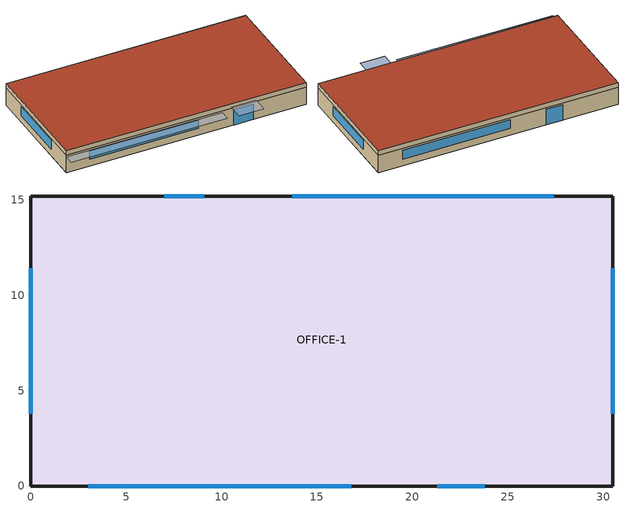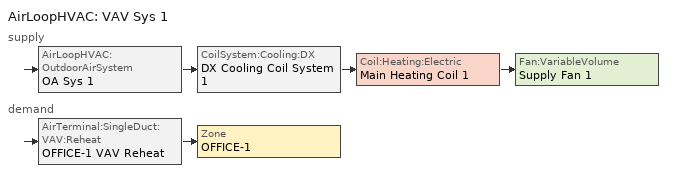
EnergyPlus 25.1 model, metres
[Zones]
OFFICE-1
 floor ground (FLOOR-SLAB-1): 26.8,3.7 30.5,0 0,0 3.7,3.7 z0; 26.8,11.6 26.8,3.7 3.7,3.7 3.7,11.6 z0; 26.8,11.6 3.7,11.6 0,15.2 30.5,15.2 z0; 26.8,11.6 30.5,15.2 30.5,0 26.8,3.7 z0; 3.7,3.7 0,0 0,15.2 3.7,11.6 z0
 wall outside (WALL-1): 0,15.2 0,0 30.5,0 30.5,15.2 0,15.2 z2.4:3; 0,0 30.5,0 30.5,15.2 0,15.2 0,0 z0:2.4
 window (Sgl Grey 3mm): 9.1,15.2 7,15.2 / 21.3,0 23.8,0 z0:2.1
 window (Dbl Clr 3mm/13mm Air): 27.4,15.2 13.7,15.2 / 3,0 16.8,0 / 0,11.4 0,3.8 / 30.5,3.8 30.5,11.4 z0.9:2.1
 roof outside (ROOF-1): 0,15.2 0,0 30.5,0 30.5,15.2 z3
shading: 0,-1.3 0,0 19.8,0 19.8,-1.3 z2.2; 21,-2 21,0 24.1,0 24.1,-2 z2.6
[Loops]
AirLoopHVAC 'VAV Sys 1'
 supply: AirLoopHVAC:OutdoorAirSystem 'OA Sys 1' > CoilSystem:Cooling:DX 'DX Cooling Coil System 1' > Coil:Heating:Electric 'Main Heating Coil 1' > Fan:VariableVolume 'Supply Fan 1'
 demand: AirTerminal:SingleDuct:VAV:Reheat 'OFFICE-1 VAV Reheat' > Zone 'OFFICE-1'
[Building]
Building: Loads convergence tolerance value=0.04; Maximum number of warmup days=25; Minimum number of warmup days=6; North axis=30; Solar distribution=FullExterior; Temperature convergence tolerance value=0.4; Terrain=City
[Site:GroundTemperature:BuildingSurface]
20.03, 20.03, 20.13, 20.3, 20.43, 20.52, 20.62, 20.77, 20.78, 20.55, 20.44, 20.2
[Site:Location]
CHICAGO_IL_USA TMY2-94846: Elevation=190; Latitude=41.78; Longitude=-87.75; Time zone=-6
[SizingPeriod:DesignDay] Barometric pressure=99063; Daylight saving time indicator=No; Humidity condition type=WetBulb; Rain indicator=No; Snow indicator=No; Solar model indicator=ASHRAEClearSky
Name | Daily dry bulb temperature range | Day of month | Day type | Maximum dry bulb temperature | Month | Sky clearness | Wetbulb or dewpoint at maximum dry bulb | Wind direction | Wind speed
CHICAGO_IL_USA Annual Cooling 1% Design Conditions DB/MCWB | 10.7 | 3 | SummerDesignDay | 31.5 | 7 | 1 | 23 | 230 | 5.3
CHICAGO_IL_USA Annual Heating 99% Design Conditions DB | 0 | 8 | WinterDesignDay | -17.3 | 1 | 0 | -17.3 | 270 | 4.9
[Construction]
CLNG-1: MAT-CLNG-1
Dbl Clr 3mm/13mm Air: CLEAR 3MM, AIR 13MM, CLEAR 3MM
FLOOR-SLAB-1: CC03, CP01
INT-WALL-1: GP02, AL21, GP02
ROOF-1: RG01, BR01, IN46, WD01
Sgl Grey 3mm: GREY 3MM
WALL-1: WD01, PW03, IN02, GP01
[Material] Thermal absorptance=0.9
Name | Conductivity | Density | Roughness | Solar absorptance | Specific heat | Thickness | Visible absorptance
BR01 | 0.162 | 1121 | VeryRough | 0.7 | 1464 | 0.0095 | 0.7
CC03 | 1.31 | 2243 | MediumRough | 0.65 | 837 | 0.1016 | 0.65
GP01 | 0.16 | 801 | MediumSmooth | 0.75 | 837 | 0.0127 | 0.75
GP02 | 0.16 | 801 | MediumSmooth | 0.75 | 837 | 0.0159 | 0.75
IN02 | 0.043 | 10 | Rough | 0.75 | 837 | 0.0901 | 0.75
IN46 | 0.023 | 24 | VeryRough | 0.5 | 1590 | 0.0762 | 0.5
PW03 | 0.115 | 545 | MediumSmooth | 0.78 | 1213 | 0.0127 | 0.78
RG01 | 1.442 | 881 | Rough | 0.65 | 1674 | 0.0127 | 0.65
WD01 | 0.115 | 513 | MediumSmooth | 0.78 | 1381 | 0.0191 | 0.78
[Material:AirGap]
AL21: Thermal resistance=0.157
[Material:NoMass] Roughness=Rough
Name | Solar absorptance | Thermal absorptance | Thermal resistance | Visible absorptance
CP01 | 0.75 | 0.9 | 0.367 | 0.75
MAT-CLNG-1 | 0.65 | 0.65 | 0.652259 | 0.65
[WindowMaterial:Gas]
AIR 13MM: Gas type=Air; Thickness=0.0127
[WindowMaterial:Glazing] Back side infrared hemispherical emissivity=0.84; Conductivity=0.9; Front side infrared hemispherical emissivity=0.84; Infrared transmittance at normal incidence=0; Optical data type=SpectralAverage; Thickness=0.003
Name | Back side solar reflectance at normal incidence | Back side visible reflectance at normal incidence | Front side solar reflectance at normal incidence | Front side visible reflectance at normal incidence | Solar transmittance at normal incidence | Visible transmittance at normal incidence
CLEAR 3MM | 0.075 | 0.081 | 0.075 | 0.081 | 0.837 | 0.898
GREY 3MM | 0.061 | 0.061 | 0.061 | 0.061 | 0.626 | 0.611
[AirLoopHVAC]
VAV Sys 1: Design supply air flow rate=2.62868
[AirTerminal:SingleDuct:VAV:Reheat]
OFFICE-1 VAV Reheat: Availability schedule=ReheatCoilAvailSched; Constant minimum air flow fraction=0.1; Convergence tolerance=0.001; Damper heating action=Reverse; Design specification outdoor air object=ZoneMinOARequirements; Maximum air flow rate=2.62868; Maximum hot water or steam flow rate=0; Minimum hot water or steam flow rate=0; Reheat coil=OFFICE-1 Zone Coil; Zone minimum air flow input method=Constant
[AvailabilityManager:Scheduled]
VAV Sys 1 Avail: Schedule=FanAvailSched
[Coil:Cooling:DX:TwoSpeed]
Main Cooling Coil 1: Availability schedule=CoolingCoilAvailSched; Basin heater capacity=200; Basin heater operating schedule=BasinHeaterSched; Basin heater setpoint temperature=2; Condenser type=EvaporativelyCooled; Energy input ratio function of flow fraction curve=PackagedRatedCoolEIRFFlow; Energy input ratio function of temperature curve=VarSpeedCoolEIRFT; High speed gross rated cooling cop=3; High speed gross rated total cooling capacity=59221.4; High speed rated air flow rate=2.62868; High speed rated sensible heat ratio=0.73214; Low speed energy input ratio function of temperature curve=VarSpeedCoolEIRLSFT; Low speed gross rated cooling cop=4.2; Low speed gross rated sensible heat ratio=0.73214; Low speed gross rated total cooling capacity=19738.5; Low speed rated air flow rate=0.87614; Low speed total cooling capacity function of temperature curve=VarSpeedCoolCapLSFT; Part load fraction correlation curve=VarSpeedCyclingPLFFPLR; Total cooling capacity function of flow fraction curve=PackagedRatedCoolCapFFlow; Total cooling capacity function of temperature curve=VarSpeedCoolCapFT; Unit internal static air pressure=450
[Coil:Heating:Electric] Availability schedule=ReheatCoilAvailSched; Efficiency=0.98
Name | Nominal capacity
Main heating Coil 1 | 23806.5
OFFICE-1 Zone Coil | 22229.1
[CoilSystem:Cooling:DX]
DX Cooling Coil System 1: Availability schedule=CoolingCoilAvailSched; Cooling coil=Main Cooling Coil 1
[Controller:OutdoorAir]
OA Controller 1: Economizer control action type=ModulateFlow; Economizer control type=FixedDryBulb; Economizer maximum limit dry bulb temperature=19; Economizer minimum limit dry bulb temperature=4; Lockout type=NoLockout; Maximum outdoor air flow rate=2.62868; Minimum limit type=ProportionalMinimum; Minimum outdoor air flow rate=0.74055; Minimum outdoor air schedule=Min OA Sched
[DesignSpecification:OutdoorAir] Outdoor air flow per person=0.00472; Outdoor air flow per zone floor area=0.000508; Outdoor air method=Sum
Name | Outdoor air flow per zone | Outdoor air schedule
SZ DSOA OFFICE-1 | 0
ZoneMinOARequirements |  | Min OARequirements Sched
[ElectricEquipment]
OFFICE-1 ElecEq 1: Design level=5000; Design level calculation method=EquipmentLevel; Fraction latent=0; Fraction lost=0; Fraction radiant=0.3; Schedule=EQUIP-1; Zone or zonelist or space or spacelist=OFFICE-1
[Fan:VariableVolume]
Supply Fan 1: Availability schedule=FanAvailSched; Fan power coefficient 1=0.00153024; Fan power coefficient 2=0.00520806; Fan power coefficient 3=1.10862; Fan power coefficient 4=-0.116356; Fan power coefficient 5=0; Fan power minimum flow fraction=0.25; Fan power minimum flow rate input method=Fraction; Fan total efficiency=0.7; Maximum flow rate=2.62868; Motor efficiency=0.9; Motor in airstream fraction=1; Pressure rise=600
[Lights]
OFFICE-1 Lights 1: Design level calculation method=LightingLevel; End use subcategory=GeneralLights; Fraction radiant=0.59; Fraction replaceable=0; Fraction visible=0.2; Lighting level=7500; Return air fraction=0.2; Schedule=LIGHTS-1; Zone or zonelist or space or spacelist=OFFICE-1
[People]
OFFICE-1 People 1: Activity level schedule=ActSchd; Air velocity schedule=AirVelocitySch; Carbon dioxide generation rate=3.82e-08; Clothing insulation calculation method=DynamicClothingModelASHRAE55; Enable ashrae 55 comfort warnings=No; Fraction radiant=0.3; Mean radiant temperature calculation type=EnclosureAveraged; Number of people=107; Number of people calculation method=People; Number of people schedule=OCCUPY-OFFICE-1; Sensible heat fraction=Autocalculate; Thermal comfort model 1 type=Fanger; Work efficiency schedule=WorkEffSch; Zone or zonelist or space or spacelist=OFFICE-1
[SetpointManager:MixedAir]
Mixed Air and Coil Exit Temp Manager 1: Control variable=Temperature; Setpoint node or nodelist=Supply Fan Upstream Nodes
[SetpointManager:Warmest]
Supply Air Temp Manager 1: Control variable=Temperature; Hvac air loop=VAV Sys 1; Maximum setpoint temperature=18; Minimum setpoint temperature=12; Setpoint node or nodelist=Supply Air Temp Nodes 1; Strategy=MaximumTemperature
[Sizing:System]
VAV Sys 1: 100 outdoor air in cooling=No; 100 outdoor air in heating=No; Central cooling capacity control method=VAV; Central cooling design supply air humidity ratio=0.009; Central cooling design supply air temperature=12; Central heating design supply air humidity ratio=0.009; Central heating design supply air temperature=18; Central heating maximum system air flow ratio=1; Cooling design capacity=Autosize; Cooling design capacity method=CoolingDesignCapacity; Cooling supply air flow rate=0; Cooling supply air flow rate method=DesignDay; Design outdoor air flow rate=Autosize; Heating design capacity=Autosize; Heating design capacity method=HeatingDesignCapacity; Heating supply air flow rate=0; Heating supply air flow rate method=DesignDay; Precool design humidity ratio=0.008; Precool design temperature=30; Preheat design humidity ratio=0.008; Preheat design temperature=-15; Type of load to size on=Sensible; Type of zone sum to use=NonCoincident; Zone maximum outdoor air fraction=1
[Sizing:Zone]
OFFICE-1: Account for dedicated outdoor air system=No; Cooling design air flow method=DesignDay; Cooling design air flow rate=0; Dedicated outdoor air high setpoint temperature for design=Autosize; Dedicated outdoor air low setpoint temperature for design=Autosize; Dedicated outdoor air system control strategy=NeutralSupplyAir; Design specification outdoor air object=SZ DSOA OFFICE-1; Heating design air flow method=DesignDay; Heating design air flow rate=0; Zone cooling design supply air humidity ratio=0.009; Zone cooling design supply air humidity ratio difference=0.005; Zone cooling design supply air temperature=16; Zone cooling design supply air temperature input method=SupplyAirTemperature; Zone cooling sizing factor=0; Zone heating design supply air humidity ratio=0.004; Zone heating design supply air temperature=35; Zone heating design supply air temperature input method=SupplyAirTemperature; Zone heating sizing factor=0; Zone humidification design supply air humidity ratio difference=0.005; Zone latent cooling design supply air humidity ratio input method=HumidityRatioDifference; Zone latent heating design supply air humidity ratio input method=HumidityRatioDifference; Zone load sizing method=Sensible Load Only No Latent Load
[ThermostatSetpoint:DualSetpoint]
OFFICE-1-DualSetPoint: Cooling setpoint temperature schedule=OFFICE-1-Clg-SetP-Sch; Heating setpoint temperature schedule=OFFICE-1-Htg-SetP-Sch
[ThermostatSetpoint:SingleCooling]
OFFICE-1-CoolingSetPoint: Setpoint temperature schedule=OFFICE-1-Clg-SetP-Sch
[ThermostatSetpoint:SingleHeating]
OFFICE-1-HeatingSetPoint: Setpoint temperature schedule=OFFICE-1-Htg-SetP-Sch
[Zone]
OFFICE-1: Ceiling height=3; Multiplier=1; Type=1; Volume=Autocalculate
[ZoneControl:Thermostat]
OFFICE-1 Control: Zone or zonelist=OFFICE-1; Control 1=OFFICE-1-CoolingSetPoint; Control 2=OFFICE-1-HeatingSetPoint; Control 3=OFFICE-1-DualSetPoint; Control type schedule=Zone Control Type Sched
[Zone equipment]
OFFICE-1: OFFICE-1 VAV Reheat
[ZoneInfiltration:DesignFlowRate]
OFFICE-1 Infiltration: Constant term coefficient=0; Design flow rate=0.078829; Design flow rate calculation method=Flow/Zone; Schedule=INFIL-SCH; Temperature term coefficient=0; Velocity squared term coefficient=0; Velocity term coefficient=0.2237; Zone or zonelist or space or spacelist=OFFICE-1
[InternalMass] Zone or zonelist=OFFICE-1
Name | Construction | Surface area
Removed Interior Partition Mass | INT-WALL-1 | 397.392
Removed Suspended Ceiling Mass | CLNG-1 | 927.2
[Curve:Biquadratic] Input unit type for x=Temperature; Input unit type for y=Temperature; Maximum value of x=23.88889; Maximum value of y=46.11111; Minimum value of x=12.77778; Minimum value of y=23.88889; Output unit type=Dimensionless
Name | Coefficient1 constant | Coefficient2 x | Coefficient3 x 2 | Coefficient4 y | Coefficient5 y 2 | Coefficient6 x y
VarSpeedCoolCapFT; VarSpeedCoolCapLSFT | 0.476428 | 0.0401147 | 0.000226411 | -0.000827136 | -7.3224e-06 | -0.000446278
VarSpeedCoolEIRFT | 0.632475 | -0.0121321 | 0.000507773 | 0.0155377 | 0.00027284 | -0.000679201
VarSpeedCoolEIRLSFT | 0.774645 | -0.0343731 | 0.000783173 | 0.0146596 | 0.000488851 | -0.000752036
[Curve:Cubic] Input unit type for x=Dimensionless; Maximum value of x=1.5; Minimum value of x=0.5; Output unit type=Dimensionless
Name | Coefficient1 constant | Coefficient2 x | Coefficient3 x 2 | Coefficient4 x 3
PackagedRatedCoolCapFFlow | 0.472786 | 1.24334 | -1.03871 | 0.322578
PackagedRatedCoolEIRFFlow | 1.00795 | 0.345441 | -0.692289 | 0.338899
[Curve:Quadratic]
VarSpeedCyclingPLFFPLR: Maximum value of x=1; Minimum value of x=0; Coefficient1 constant=0.85; Coefficient2 x=0.15; Coefficient3 x 2=0
[Schedule:Compact]
ActSchd: Through: 12/31, For: AllDays, Until: 24:00, 117.24
AirVelocitySch: Through: 12/31, For: AllDays, Until: 24:00, 0.137
BasinHeaterSched; CoolingCoilAvailSched; FanAvailSched; ReheatCoilAvailSched: Through: 12/31, For: AllDays, Until: 24:00, 1
OFFICE-1-Clg-SetP-Sch: Through: 12/31, For: SummerDesignDay, Until: 24:00, 23.9, For: WinterDesignDay, Until: 24:00, 40, For: WeekDays, Until: 7:00, 40, Until: 18:00, 23.9, Until: 24:00, 40, For: WeekEnds Holiday, Until: 7:00, 40, Until: 13:00, 23.9, Until: 24:00, 32.2, For: AllOtherDays, Until: 7:00, 40, Until: 18:00, 23.9, Until: 24:00, 40
EQUIP-1: Through: 12/31, For: WeekDays SummerDesignDay CustomDay1 CustomDay2, Until: 8:00, 0.02, Until: 9:00, 0.4, Until: 14:00, 0.9, Until: 15:00, 0.8, Until: 16:00, 0.7, Until: 18:00, 0.5, Until: 20:00, 0.3, Until: 24:00, 0.02, For: Weekends WinterDesignDay Holiday, Until: 24:00, 0.2
OFFICE-1-Htg-SetP-Sch: Through: 12/31, For: SummerDesignDay, Until: 24:00, 12.8, For: WinterDesignDay, Until: 24:00, 21.1, For: WeekDays, Until: 7:00, 12.8, Until: 18:00, 21.1, Until: 24:00, 12.8, For: WeekEnds Holiday, Until: 7:00, 12.8, Until: 13:00, 21.1, Until: 24:00, 12.8, For: AllOtherDays, Until: 7:00, 12.8, Until: 18:00, 21.1, Until: 24:00, 12.8
INFIL-SCH: Through: 3/31, For: AllDays, Until: 24:00, 1, Through: 10/31, For: AllDays, Until: 24:00, 0, Through: 12/31, For: AllDays, Until: 24:00, 1
LIGHTS-1: Through: 12/31, For: WeekDays SummerDesignDay CustomDay1 CustomDay2, Until: 8:00, 0.05, Until: 9:00, 0.9, Until: 10:00, 0.95, Until: 11:00, 1, Until: 12:00, 0.95, Until: 13:00, 0.8, Until: 14:00, 0.9, Until: 18:00, 1, Until: 19:00, 0.6, Until: 21:00, 0.2, Until: 24:00, 0.05, For: Weekends WinterDesignDay Holiday, Until: 24:00, 0.05
Min OA Sched: Through: 12/31, For: Weekdays, Until: 6:00, 0.02, Until: 18:00, 1, Until: 24:00, 0.02, For: AllOtherDays, Until: 24:00, 0.02
Min OARequirements Sched: Through: 12/31, For: AllDays, Until: 24:00, 0.005
WorkEffSch: Through: 12/31, For: AllDays, Until: 24:00, 0
Zone Control Type Sched: Through: 12/31, For: SummerDesignDay, Until: 24:00, 2, For: WinterDesignDay, Until: 24:00, 1, For: AllOtherDays, Until: 24:00, 4
[Schedule:File]
OCCUPY-OFFICE-1: Column number=1; Column separator=Comma; File=/workspaces/proj/codes/occupancy_schedules_15min/OFFICE-1_occupancy_fraction_15min.csv; Interpolate to timestep=No; Minutes per item=15; Number of hours of data=8760; Rows to skip at top=1
